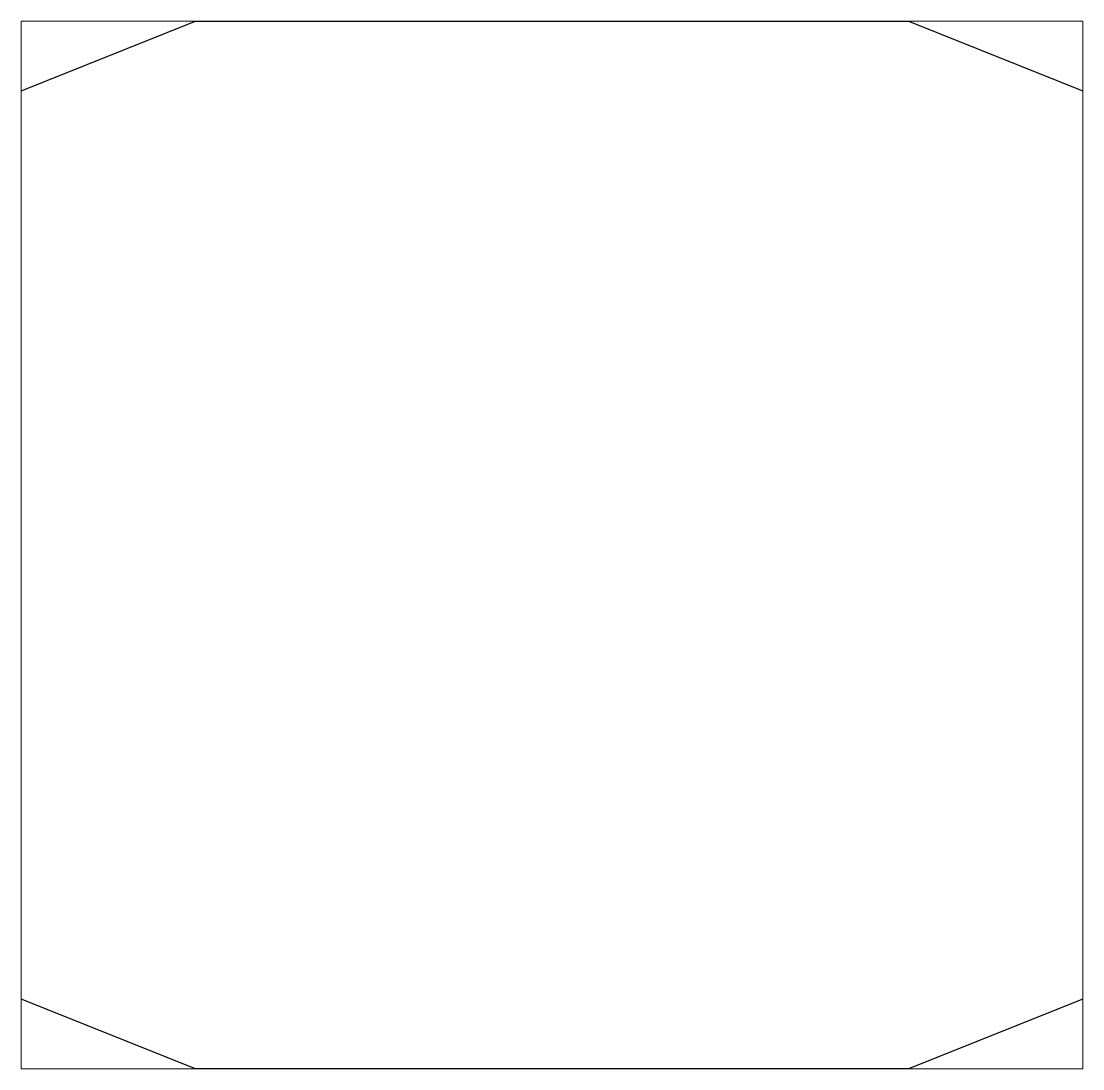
# Paper-space layout 'Layout1' of a CAD drawing. Header units: millimetres. Extents: x 30 to 227, y 0 to 195.
# The model-space entities are those that its viewports show. They can reach past a viewport. Long polylines and large blocks are cut down to what shows.
import ezdxf

# ---------------------------------------------------------------- set-up
doc = ezdxf.new("R2010")
doc.units = ezdxf.units.MM
doc.header["$LTSCALE"] = 10
doc.layers.add('MEMBERS', color=5, linetype='Continuous')

msp = doc.modelspace()

# ---------------------------------------------------------------- linework, layer by layer
at = {"layer": 'MEMBERS', "color": 3, "linetype": 'Continuous'}
for p, q in [((0, 286.59), (110.02, 330.59)), ((110.02, 330.59), (560.02, 330.59)), ((560.02, 330.59), (670, 286.59)), ((0, -286.59), (0, 286.59)), ((670, 286.59), (670, -286.59)), ((110, -330.59), (0, -286.59)), ((670, -286.59), (560, -330.59)), ((560, -330.59), (110, -330.59))]:
    msp.add_line(p, q, dxfattribs=at)

psp = doc.layouts.get("Layout1")

# ---------------------------------------------------------------- viewports
at = {"layer": '0'}
psp.add_viewport(center=(128.5, 97.5), size=(197.6, 195), view_center_point=(335, 0), view_height=661.1813, dxfattribs=at)

doc.saveas('drawing.dxf')
